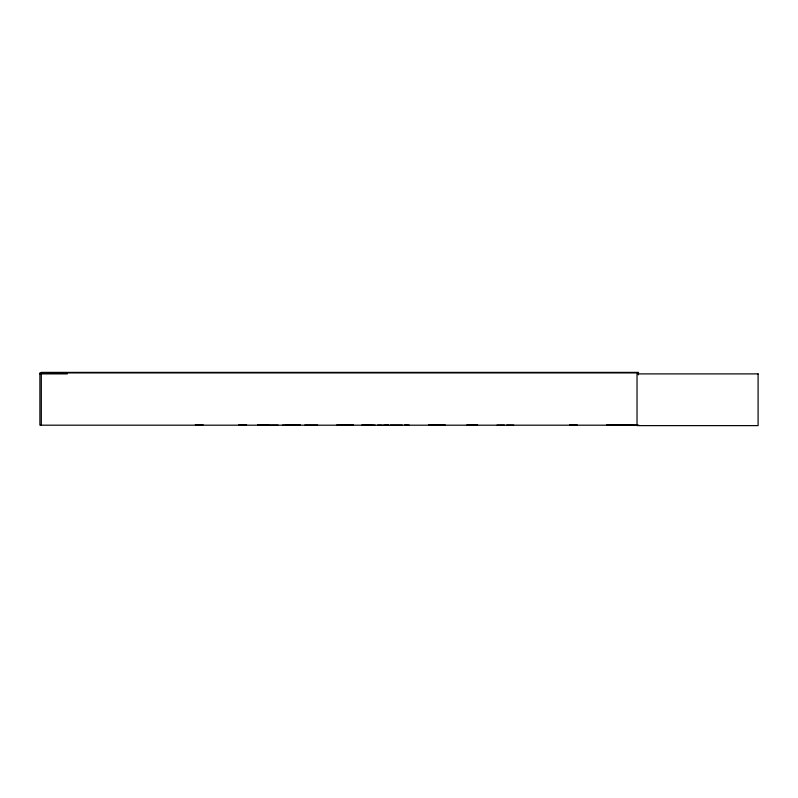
<?xml version="1.0" encoding="UTF-8"?>
<svg xmlns="http://www.w3.org/2000/svg" width="798" height="798" viewBox="0 0 798 798"><rect width="100%" height="100%" fill="white"/><g stroke="black" fill="none" stroke-linecap="round" stroke-linejoin="round"><path stroke-width="1.2" d="M497.014 425.164L504.416 425.125M270.163 425.164L278.103 425.125M466.471 425.164L477.673 425.164M383.519 425.164L388.436 424.745M632.834 425.174L633.393 425.184L621.014 425.174M622.36 425.154L622.949 425.184L622.47 424.855M569.991 424.955L577.104 425.154L570.171 425.164M571.837 425.174L572.635 425.154M574.809 425.174L574.281 425.174L575.129 425.154M268.407 425.144L267.839 425.144L269.116 425.144L257.724 425.144L258.283 425.164M258.522 425.164L258.951 425.184M261.136 425.164L261.874 425.184M264.996 425.164L265.395 425.164M268.567 425.154L258.053 424.995M286.073 425.144L300.198 424.745M296.188 425.144L297.464 425.144L296.048 425.115M375.08 425.125L362.053 425.154M402.292 425.125L390.212 425.125M569.971 425.055L570.6 425.164M260.976 424.995L261.205 425.164M265.674 425.174L266.143 425.184M293.345 425.164L294.292 424.995M196.717 425.164L197.246 425.125M199.38 425.075L198.732 425.125M637.023 372.925L39.9 372.925L39.9 425.184L638.919 425.184M39.9 373.893L67.271 373.893M286.322 424.995L297.215 424.995M336.985 424.965L353.324 424.965M362.053 424.975L371.718 424.975M435.349 424.965L445.025 424.965M467.678 424.975L477.344 424.975M606.889 424.975L620.704 424.975M304.796 425.075L317.694 425.075M336.985 425.154L353.315 425.154M409.314 425.164L404.825 424.745M445.015 425.154L428.745 424.745M506.75 425.115L513.703 425.164M606.899 425.154L636.794 425.075M577.074 425.174L576.635 425.154M285.754 425.164L282.452 425.125M377.703 425.125L382.102 425.164M638.43 374.841L638.43 372.387L41.306 372.387L41.306 425.184M246.582 424.745L238.821 424.745M203.091 424.745L195.34 424.745M289.285 424.835L290.282 425.144L289.285 424.835M758.1 373.893L637.023 373.893L637.023 425.613L758.1 425.613L758.1 373.893"/></g></svg>
